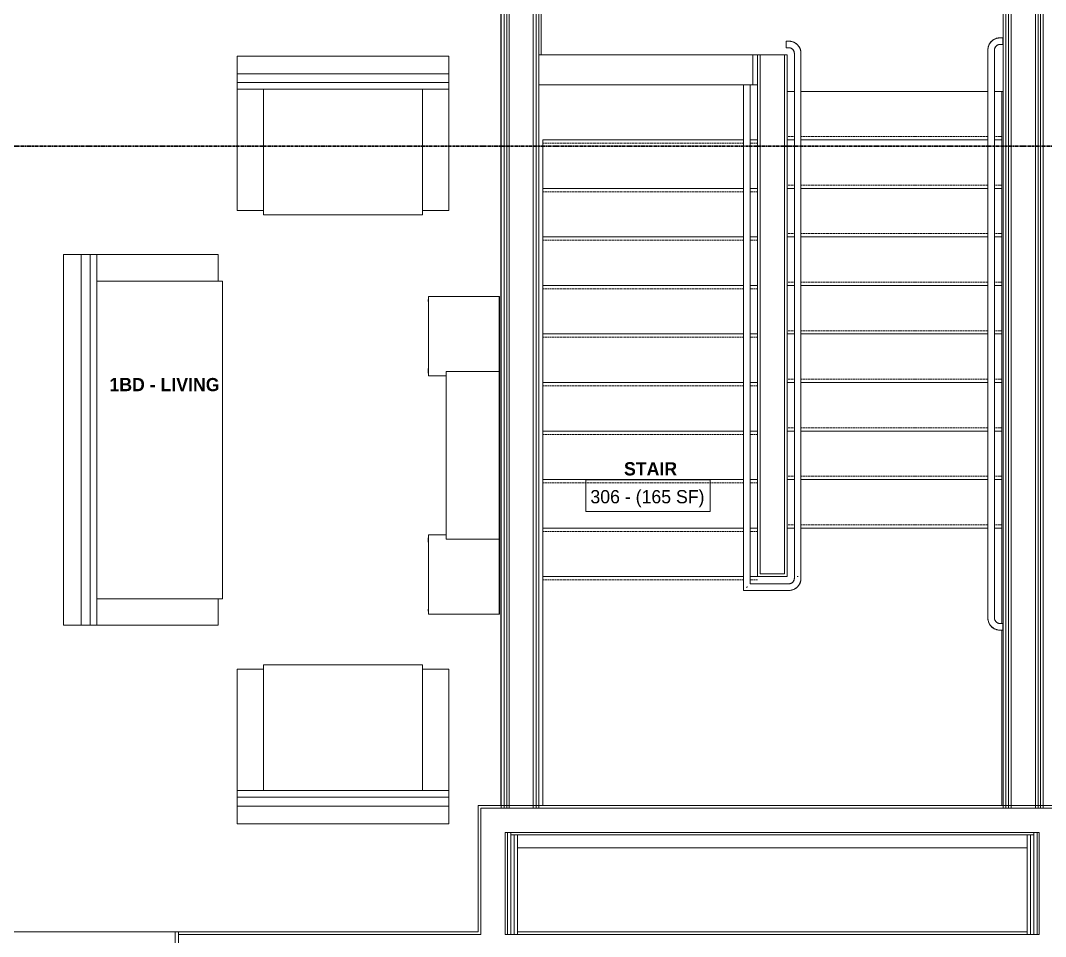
# Model space of a CAD drawing. Header units: inches. Extents: x -4093 to -1777, y 9773 to 12264.
# Drawn here: x -2750.8 to -2518.4, y 9988 to 10195.6 of the extents above; entities that cross this region are included whole.
import ezdxf

# ---------------------------------------------------------------- set-up
doc = ezdxf.new("R2010")
doc.units = ezdxf.units.IN
doc.header["$MEASUREMENT"] = 0
for name, pattern in [('Dash', [0.25, 0.125, -0.125]), ('Grid Line 1_2_', [0.875, 0.5, -0.125, 0.125, -0.125]), ('Overhead 1_16_', [0.101562, 0.0625, -0.039062])]:
    doc.linetypes.add(name, pattern=pattern)
for name, color, linetype, lineweight in [('0-1', 7, 'Continuous', 5), ('0-2', 7, 'Continuous', 9), ('A-AREA-IDEN', 2, 'Continuous', 9), ('A-DETL-GENF', 92, 'Continuous', 18), ('A-DETL-GENF-2', 92, 'Continuous', 9), ('A-DETL-GENF-HDLN', 1, 'Dash', 9), ('A-DOOR', 31, 'Continuous', 18), ('A-DOOR-4', 31, 'Continuous', 9), ('A-DOOR-FRAM-2', 31, 'Continuous', 9), ('A-FLOR-1', 7, 'Continuous', 9), ('A-FLOR-HRAL-1', 7, 'Continuous', 9), ('A-WALL', 113, 'Continuous', 18), ('A-WALL-2', 250, 'Continuous', 18), ('A-WALL-3', 113, 'Continuous', 9), ('I-FURN', 30, 'Continuous', 9), ('I-FURN-1', 7, 'Continuous', 9), ('I-WALL-1', 7, 'Continuous', 9), ('Q-CASE-1', 7, 'Continuous', 9), ('S-GRID-1', 1, 'Grid Line 1_2_', 30), ('S-STRS-1', 7, 'Continuous', 9), ('S-STRS-2', 7, 'Overhead 1_16_', 9)]:
    doc.layers.add(name, color=color, linetype=linetype, lineweight=lineweight)
doc.styles.add('Century Gothic_1', font='ufonts.com_century-gothic.ttf', dxfattribs={"height": 3})
doc.styles.add('Century Gothic_B', font='GOTHICB.TTF', dxfattribs={"height": 3})

# ---------------------------------------------------------------- blocks, each defined once
blk = doc.blocks.new('Entertainment_Center_14771 - Entertainment_Center_14771-3403083-BACKGROUND - 3RD FLOOR')
at = {"layer": 'I-FURN-1'}
for p, q in [((-18, 10), (-36, 10)), ((-36, 10), (-36, -6)), ((-34.85, 10.03), (-35.34, 10.03)), ((-35.34, 10.03), (-35.34, 10)), ((-34.85, 10), (-34.85, 10.03)), ((-18.66, 10.03), (-19.66, 10.03)), ((-19.66, 10.03), (-19.66, 10)), ((-18.66, 10), (-18.66, 10.03)), ((-18, 6), (-18, 10)), ((36, 10), (18, 10)), ((18, 10), (18, 6)), ((18.66, 10.03), (18.66, 10)), ((19.66, 10.03), (18.66, 10.03)), ((19.66, 10), (19.66, 10.03)), ((35.34, 10.03), (34.85, 10.03)), ((34.85, 10.03), (34.85, 10)), ((35.34, 10), (35.34, 10.03)), ((36, -6), (36, 10)), ((19, 6), (-19, 6)), ((-19, 6), (-19, -6)), ((19, -6), (19, 6)), ((-36, -6), (-19, -6)), ((-36, -6.13), (-36, -6)), ((-36, -6), (-19, -6)), ((-19, -6.13), (-36, -6.13)), ((-19, -6), (19, -6)), ((-19, -6.13), (-19, -6)), ((-19, -6), (19, -6)), ((19, -6.13), (-19, -6.13)), ((19, -6), (36, -6)), ((19, -6), (19, -6.13)), ((19, -6), (36, -6)), ((36, -6.13), (19, -6.13)), ((36, -6.13), (36, -6))]:
    blk.add_line(p, q, dxfattribs=at)
blk = doc.blocks.new('Couch-Both_Arms-Generic - 1-1372852-BACKGROUND - 3RD FLOOR')
at = {"layer": 'I-FURN'}
for p, q in [((-42, 17.5), (-36, 17.5)), ((-42, -10), (-42, 17.5)), ((-36, 18.5), (36, 18.5)), ((-36, 17.5), (-36, 18.5)), ((-36, 17.5), (-36, -10)), ((36, 18.5), (36, 17.5)), ((36, 17.5), (42, 17.5)), ((36, -10), (36, 17.5)), ((42, 17.5), (42, -10)), ((-42, -10), (42, -10)), ((-42, -13.5), (-42, -10)), ((-42, -11.5), (42, -11.5)), ((42, -10), (42, -13.5)), ((-42, -13.5), (42, -13.5)), ((42, -13.5), (-42, -13.5))]:
    blk.add_line(p, q, dxfattribs=at)
at = {"layer": 'I-FURN-1'}
for p, q in [((-42, -17.5), (-42, -13.5)), ((42, -13.5), (42, -17.5)), ((42, -17.5), (-42, -17.5))]:
    blk.add_line(p, q, dxfattribs=at)
blk = doc.blocks.new('Couch-Both_Arms-Generic - 2-1352635-BACKGROUND - 3RD FLOOR')
at = {"layer": 'I-FURN'}
for p, q in [((-24, 13.5), (24, 13.5)), ((24, 13.5), (-24, 13.5)), ((-24, 13.5), (-24, 10)), ((24, 10), (24, 13.5)), ((-24, 11.5), (24, 11.5)), ((-24, 10), (-24, -17.5)), ((-24, 10), (24, 10)), ((-18, -17.5), (-18, 10)), ((18, 10), (18, -17.5)), ((24, -17.5), (24, 10)), ((-24, -17.5), (-18, -17.5)), ((-18, -17.5), (-18, -18.5)), ((-18, -18.5), (18, -18.5)), ((18, -18.5), (18, -17.5)), ((18, -17.5), (24, -17.5))]:
    blk.add_line(p, q, dxfattribs=at)
at = {"layer": 'I-FURN-1'}
for p, q in [((24, 17.5), (-24, 17.5)), ((-24, 17.5), (-24, 13.5)), ((24, 13.5), (24, 17.5))]:
    blk.add_line(p, q, dxfattribs=at)
blk = doc.blocks.new('Couch-Both_Arms-Generic - 2-1523460-BACKGROUND - 3RD FLOOR')
at = {"layer": 'I-FURN'}
for p, q in [((-24, 17.5), (-18, 17.5)), ((-24, -10), (-24, 17.5)), ((-18, 18.5), (18, 18.5)), ((-18, 17.5), (-18, 18.5)), ((-18, 17.5), (-18, -10)), ((18, 18.5), (18, 17.5)), ((18, 17.5), (24, 17.5)), ((18, -10), (18, 17.5)), ((24, 17.5), (24, -10)), ((-24, -10), (24, -10)), ((-24, -13.5), (-24, -10)), ((-24, -11.5), (24, -11.5)), ((24, -10), (24, -13.5)), ((-24, -13.5), (24, -13.5)), ((24, -13.5), (-24, -13.5))]:
    blk.add_line(p, q, dxfattribs=at)
at = {"layer": 'I-FURN-1'}
for p, q in [((-24, -17.5), (-24, -13.5)), ((24, -13.5), (24, -17.5)), ((24, -17.5), (-24, -17.5))]:
    blk.add_line(p, q, dxfattribs=at)
blk = doc.blocks.new('CTR - 1st Phase - Unit Layouts_rvt-1-BACKGROUND - 3RD FLOOR')
at = {"layer": 'A-FLOR-1'}
for p, q in [((-2641.82, 10017.71), (-2641.82, 10373.41)), ((-2785.79, 9989.06), (-2715.66, 9989.06))]:
    blk.add_line(p, q, dxfattribs=at)
at = {"layer": '0-2'}
for name, p, rotation in [('Couch-Both_Arms-Generic - 2-1523460-BACKGROUND - 3RD FLOOR', (-2677.65, 10170.09), 180), ('Couch-Both_Arms-Generic - 1-1372852-BACKGROUND - 3RD FLOOR', (-2723.47, 10100.59), 269.9999999999437), ('Entertainment_Center_14771 - Entertainment_Center_14771-3403083-BACKGROUND - 3RD FLOOR', (-2648.27, 10097.08), 89.99999999994854), ('Couch-Both_Arms-Generic - 2-1352635-BACKGROUND - 3RD FLOOR', (-2677.65, 10031.09), 180)]:
    blk.add_blockref(name, p, dxfattribs=dict(at, rotation=rotation))
blk = doc.blocks.new('Top Rail Type - Top Rail_Internal_-2690866-BACKGROUND - 3RD FLOOR')
at = {"layer": 'A-FLOR-HRAL-1'}
for p, q in [((-2576.56, 10190.96), (-2577.19, 10190.96)), ((-2577.19, 10190.12), (-2577.19, 10190.31)), ((-2577.19, 10189.46), (-2576.56, 10189.46)), ((-2575.31, 10188.21), (-2575.31, 10180.15)), ((-2573.81, 10180.15), (-2573.81, 10188.21)), ((-2586.81, 10181.09), (-2586.81, 10180.15)), ((-2585.31, 10180.15), (-2585.31, 10181.09)), ((-2586.81, 10178.72), (-2586.81, 10069.68)), ((-2585.31, 10069.68), (-2585.31, 10178.72)), ((-2575.31, 10179.5), (-2575.31, 10168.98)), ((-2573.81, 10168.98), (-2573.81, 10179.5)), ((-2575.31, 10168.98), (-2575.31, 10080.98)), ((-2573.81, 10080.98), (-2573.81, 10168.98)), ((-2575.31, 10080.98), (-2575.31, 10069.8)), ((-2573.81, 10069.8), (-2573.81, 10080.98)), ((-2575.31, 10069.61), (-2575.31, 10069.21)), ((-2573.81, 10069.21), (-2573.81, 10069.61)), ((-2586.81, 10069.03), (-2586.81, 10066.46)), ((-2585.31, 10067.96), (-2585.31, 10069.03)), ((-2576.56, 10067.96), (-2585.31, 10067.96)), ((-2586.81, 10066.46), (-2576.56, 10066.46))]:
    blk.add_line(p, q, dxfattribs=at)
at = {"layer": 'A-FLOR-HRAL-1', "flags": 128}
for points in [[(-2573.81, 10188.21), (-2573.81, 10188.32), (-2573.82, 10188.43), (-2573.83, 10188.54), (-2573.85, 10188.65), (-2573.87, 10188.76), (-2573.89, 10188.87), (-2573.92, 10188.97), (-2573.95, 10189.08), (-2573.99, 10189.18), (-2574.03, 10189.29), (-2574.07, 10189.39), (-2574.12, 10189.48), (-2574.17, 10189.58), (-2574.23, 10189.68), (-2574.29, 10189.77), (-2574.36, 10189.86), (-2574.42, 10189.94), (-2574.49, 10190.03), (-2574.57, 10190.11), (-2574.65, 10190.19), (-2574.73, 10190.26), (-2574.81, 10190.33), (-2574.9, 10190.4), (-2574.98, 10190.47), (-2575.08, 10190.53), (-2575.17, 10190.59), (-2575.27, 10190.64), (-2575.36, 10190.69), (-2575.46, 10190.74), (-2575.56, 10190.78), (-2575.67, 10190.82), (-2575.77, 10190.85), (-2575.88, 10190.88), (-2575.99, 10190.9), (-2576.09, 10190.92), (-2576.2, 10190.94), (-2576.31, 10190.95), (-2576.42, 10190.96), (-2576.53, 10190.96), (-2576.56, 10190.96)], [(-2576.56, 10189.46), (-2576.51, 10189.46), (-2576.46, 10189.46), (-2576.41, 10189.46), (-2576.36, 10189.45), (-2576.31, 10189.44), (-2576.26, 10189.43), (-2576.22, 10189.42), (-2576.17, 10189.4), (-2576.12, 10189.38), (-2576.07, 10189.37), (-2576.03, 10189.35), (-2575.98, 10189.32), (-2575.94, 10189.3), (-2575.9, 10189.27), (-2575.86, 10189.25), (-2575.81, 10189.22), (-2575.78, 10189.19), (-2575.74, 10189.15), (-2575.7, 10189.12), (-2575.66, 10189.09), (-2575.63, 10189.05), (-2575.6, 10189.01), (-2575.57, 10188.97), (-2575.54, 10188.93), (-2575.51, 10188.89), (-2575.48, 10188.85), (-2575.46, 10188.8), (-2575.44, 10188.76), (-2575.42, 10188.71), (-2575.4, 10188.67), (-2575.38, 10188.62), (-2575.36, 10188.57), (-2575.35, 10188.52), (-2575.34, 10188.48), (-2575.33, 10188.43), (-2575.32, 10188.38), (-2575.32, 10188.33), (-2575.31, 10188.28), (-2575.31, 10188.23), (-2575.31, 10188.21)], [(-2586.81, 10178.72), (-2586.81, 10178.82), (-2586.81, 10178.91), (-2586.81, 10179.01), (-2586.81, 10179.11), (-2586.81, 10179.22), (-2586.81, 10179.32), (-2586.81, 10179.43), (-2586.81, 10179.53), (-2586.81, 10179.64), (-2586.81, 10179.75), (-2586.81, 10179.86), (-2586.81, 10179.97), (-2586.81, 10180.08), (-2586.81, 10180.15)], [(-2585.31, 10180.15), (-2585.31, 10180.04), (-2585.31, 10179.93), (-2585.31, 10179.82), (-2585.31, 10179.71), (-2585.31, 10179.6), (-2585.31, 10179.5), (-2585.31, 10179.39), (-2585.31, 10179.29), (-2585.31, 10179.18), (-2585.31, 10179.08), (-2585.31, 10178.98), (-2585.31, 10178.88), (-2585.31, 10178.78), (-2585.31, 10178.72)], [(-2575.31, 10180.15), (-2575.31, 10180.1), (-2575.31, 10180.05), (-2575.31, 10180), (-2575.31, 10179.95), (-2575.31, 10179.9), (-2575.31, 10179.85), (-2575.31, 10179.8), (-2575.31, 10179.76), (-2575.31, 10179.71), (-2575.31, 10179.66), (-2575.31, 10179.62), (-2575.31, 10179.57), (-2575.31, 10179.53), (-2575.31, 10179.5)], [(-2573.81, 10179.5), (-2573.81, 10179.54), (-2573.81, 10179.59), (-2573.81, 10179.63), (-2573.81, 10179.68), (-2573.81, 10179.73), (-2573.81, 10179.77), (-2573.81, 10179.82), (-2573.81, 10179.87), (-2573.81, 10179.92), (-2573.81, 10179.97), (-2573.81, 10180.02), (-2573.81, 10180.07), (-2573.81, 10180.12), (-2573.81, 10180.15)], [(-2586.81, 10069.68), (-2586.81, 10069.64), (-2586.81, 10069.59), (-2586.81, 10069.55), (-2586.81, 10069.5), (-2586.81, 10069.45), (-2586.81, 10069.41), (-2586.81, 10069.36), (-2586.81, 10069.31), (-2586.81, 10069.26), (-2586.81, 10069.21), (-2586.81, 10069.16), (-2586.81, 10069.11), (-2586.81, 10069.06), (-2586.81, 10069.03)], [(-2585.31, 10069.03), (-2585.31, 10069.08), (-2585.31, 10069.13), (-2585.31, 10069.18), (-2585.31, 10069.23), (-2585.31, 10069.28), (-2585.31, 10069.33), (-2585.31, 10069.37), (-2585.31, 10069.42), (-2585.31, 10069.47), (-2585.31, 10069.52), (-2585.31, 10069.56), (-2585.31, 10069.61), (-2585.31, 10069.65), (-2585.31, 10069.68)], [(-2576.56, 10066.46), (-2576.45, 10066.47), (-2576.34, 10066.47), (-2576.23, 10066.48), (-2576.12, 10066.5), (-2576.01, 10066.52), (-2575.91, 10066.54), (-2575.8, 10066.57), (-2575.7, 10066.6), (-2575.59, 10066.64), (-2575.49, 10066.68), (-2575.39, 10066.73), (-2575.29, 10066.78), (-2575.19, 10066.83), (-2575.1, 10066.88), (-2575.01, 10066.94), (-2574.92, 10067.01), (-2574.83, 10067.08), (-2574.75, 10067.15), (-2574.67, 10067.22), (-2574.59, 10067.3), (-2574.51, 10067.38), (-2574.44, 10067.46), (-2574.37, 10067.55), (-2574.31, 10067.64), (-2574.25, 10067.73), (-2574.19, 10067.82), (-2574.14, 10067.92), (-2574.09, 10068.02), (-2574.04, 10068.12), (-2574, 10068.22), (-2573.96, 10068.32), (-2573.93, 10068.43), (-2573.9, 10068.53), (-2573.87, 10068.64), (-2573.85, 10068.75), (-2573.83, 10068.86), (-2573.82, 10068.97), (-2573.81, 10069.07), (-2573.81, 10069.18), (-2573.81, 10069.21)], [(-2575.31, 10069.21), (-2575.31, 10069.16), (-2575.32, 10069.11), (-2575.32, 10069.06), (-2575.33, 10069.02), (-2575.34, 10068.97), (-2575.35, 10068.92), (-2575.36, 10068.87), (-2575.37, 10068.82), (-2575.39, 10068.77), (-2575.41, 10068.73), (-2575.43, 10068.68), (-2575.45, 10068.64), (-2575.48, 10068.59), (-2575.5, 10068.55), (-2575.53, 10068.51), (-2575.56, 10068.47), (-2575.59, 10068.43), (-2575.62, 10068.39), (-2575.66, 10068.35), (-2575.69, 10068.32), (-2575.73, 10068.28), (-2575.76, 10068.25), (-2575.8, 10068.22), (-2575.84, 10068.19), (-2575.89, 10068.16), (-2575.93, 10068.14), (-2575.97, 10068.11), (-2576.02, 10068.09), (-2576.06, 10068.07), (-2576.11, 10068.05), (-2576.16, 10068.03), (-2576.2, 10068.02), (-2576.25, 10068), (-2576.3, 10067.99), (-2576.35, 10067.98), (-2576.4, 10067.98), (-2576.45, 10067.97), (-2576.5, 10067.97), (-2576.55, 10067.96), (-2576.56, 10067.96)]]:
    blk.add_lwpolyline(points, dxfattribs=at)
at = {"layer": 'A-FLOR-HRAL-1'}
blk.add_open_spline([(-2574.48, 10069.59), (-2574.51, 10069.59), (-2574.56, 10069.59), (-2574.61, 10069.59), (-2574.64, 10069.59)], degree=3, dxfattribs=at)
blk.add_open_spline([(-2586.15, 10067.12), (-2586.14, 10067.14), (-2586.11, 10067.17), (-2586.06, 10067.21), (-2586.01, 10067.26), (-2585.98, 10067.29), (-2585.97, 10067.31)], degree=3, knots=[0.46086968, 0.46086968, 0.46086968, 0.46086968, 0.47916667, 0.5, 0.52083333, 0.53913032, 0.53913032, 0.53913032, 0.53913032], dxfattribs=at)
blk = doc.blocks.new('Top Rail Type - Top Rail_Internal_-V96-BACKGROUND - 3RD FLOOR')
at = {"layer": 'A-FLOR-HRAL-1'}
for p, q in [((-2577.19, 10189.46), (-2577.19, 10190.96)), ((-2576.56, 10190.96), (-2577.19, 10190.96)), ((-2576.56, 10189.46), (-2577.19, 10189.46)), ((-2575.31, 10180.15), (-2575.31, 10188.21)), ((-2573.81, 10180.15), (-2573.81, 10188.21)), ((-2586.81, 10181.09), (-2586.81, 10180.15)), ((-2585.31, 10181.09), (-2585.31, 10180.15)), ((-2586.81, 10180.15), (-2586.81, 10179.11)), ((-2586.81, 10179.11), (-2586.81, 10070.07)), ((-2585.31, 10180.15), (-2585.31, 10179.11)), ((-2585.31, 10179.11), (-2585.31, 10070.07)), ((-2575.31, 10179.11), (-2575.31, 10180.15)), ((-2575.31, 10069.59), (-2575.31, 10179.11)), ((-2573.81, 10179.11), (-2573.81, 10180.15)), ((-2573.81, 10069.59), (-2573.81, 10179.11)), ((-2586.81, 10070.07), (-2586.81, 10069.03)), ((-2585.31, 10070.07), (-2585.31, 10069.03)), ((-2575.31, 10069.21), (-2575.31, 10069.59)), ((-2573.81, 10069.21), (-2573.81, 10069.59)), ((-2586.81, 10069.03), (-2586.81, 10066.46)), ((-2585.31, 10069.03), (-2585.31, 10067.96)), ((-2585.31, 10067.96), (-2576.56, 10067.96)), ((-2586.81, 10066.46), (-2576.56, 10066.46))]:
    blk.add_line(p, q, dxfattribs=at)
for centre, radius, start, end in [((-2576.56, 10188.21), 2.75, 0, 90), ((-2576.56, 10188.21), 1.25, 0, 90), ((-2576.56, 10069.21), 2.75, 270, 0), ((-2576.56, 10069.21), 1.25, 270, 0)]:
    blk.add_arc(centre, radius, start, end, dxfattribs=at)
blk = doc.blocks.new('Top Rail Type - Top Rail_Internal_-2690868-BACKGROUND - 3RD FLOOR')
at = {"layer": 'A-FLOR-HRAL-1'}
for p, q in [((-2528.06, 10191.71), (-2528.69, 10191.71)), ((-2528.69, 10190.21), (-2528.06, 10190.21)), ((-2528.06, 10191.06), (-2528.06, 10190.87)), ((-2531.44, 10188.96), (-2531.44, 10180.15)), ((-2529.94, 10180.15), (-2529.94, 10188.96)), ((-2531.44, 10179.5), (-2531.44, 10168.98)), ((-2529.94, 10168.98), (-2529.94, 10179.5)), ((-2531.44, 10168.98), (-2531.44, 10080.98)), ((-2529.94, 10080.98), (-2529.94, 10168.98)), ((-2531.44, 10080.98), (-2531.44, 10070.46)), ((-2529.94, 10070.46), (-2529.94, 10080.98)), ((-2531.44, 10069.03), (-2531.44, 10060.21)), ((-2529.94, 10060.21), (-2529.94, 10069.03)), ((-2528.06, 10058.96), (-2528.69, 10058.96)), ((-2528.69, 10057.46), (-2528.06, 10057.46)), ((-2528.06, 10058.31), (-2528.06, 10058.12))]:
    blk.add_line(p, q, dxfattribs=at)
at = {"layer": 'A-FLOR-HRAL-1', "flags": 128}
for points in [[(-2528.69, 10191.71), (-2528.8, 10191.71), (-2528.91, 10191.71), (-2529.02, 10191.69), (-2529.12, 10191.68), (-2529.23, 10191.66), (-2529.34, 10191.64), (-2529.45, 10191.61), (-2529.55, 10191.57), (-2529.65, 10191.54), (-2529.76, 10191.5), (-2529.86, 10191.45), (-2529.96, 10191.4), (-2530.05, 10191.35), (-2530.15, 10191.29), (-2530.24, 10191.23), (-2530.33, 10191.17), (-2530.42, 10191.1), (-2530.5, 10191.03), (-2530.58, 10190.96), (-2530.66, 10190.88), (-2530.73, 10190.8), (-2530.81, 10190.72), (-2530.87, 10190.63), (-2530.94, 10190.54), (-2531, 10190.45), (-2531.06, 10190.36), (-2531.11, 10190.26), (-2531.16, 10190.16), (-2531.21, 10190.06), (-2531.25, 10189.96), (-2531.29, 10189.86), (-2531.32, 10189.75), (-2531.35, 10189.65), (-2531.38, 10189.54), (-2531.4, 10189.43), (-2531.41, 10189.32), (-2531.42, 10189.21), (-2531.43, 10189.1), (-2531.44, 10188.99), (-2531.44, 10188.96)], [(-2529.94, 10188.96), (-2529.94, 10189.01), (-2529.93, 10189.06), (-2529.93, 10189.11), (-2529.92, 10189.16), (-2529.91, 10189.21), (-2529.9, 10189.26), (-2529.89, 10189.31), (-2529.87, 10189.36), (-2529.86, 10189.4), (-2529.84, 10189.45), (-2529.82, 10189.5), (-2529.79, 10189.54), (-2529.77, 10189.59), (-2529.75, 10189.63), (-2529.72, 10189.67), (-2529.69, 10189.71), (-2529.66, 10189.75), (-2529.63, 10189.79), (-2529.59, 10189.83), (-2529.56, 10189.86), (-2529.52, 10189.9), (-2529.48, 10189.93), (-2529.44, 10189.96), (-2529.4, 10189.99), (-2529.36, 10190.02), (-2529.32, 10190.04), (-2529.28, 10190.07), (-2529.23, 10190.09), (-2529.19, 10190.11), (-2529.14, 10190.13), (-2529.09, 10190.15), (-2529.04, 10190.16), (-2529, 10190.18), (-2528.95, 10190.19), (-2528.9, 10190.2), (-2528.85, 10190.2), (-2528.8, 10190.21), (-2528.75, 10190.21), (-2528.7, 10190.21), (-2528.69, 10190.21)], [(-2531.44, 10180.15), (-2531.44, 10180.1), (-2531.44, 10180.05), (-2531.44, 10180), (-2531.44, 10179.95), (-2531.44, 10179.9), (-2531.44, 10179.85), (-2531.44, 10179.8), (-2531.44, 10179.76), (-2531.44, 10179.71), (-2531.44, 10179.66), (-2531.44, 10179.62), (-2531.44, 10179.57), (-2531.44, 10179.53), (-2531.44, 10179.5)], [(-2529.94, 10179.5), (-2529.94, 10179.54), (-2529.94, 10179.59), (-2529.94, 10179.63), (-2529.94, 10179.68), (-2529.94, 10179.73), (-2529.94, 10179.77), (-2529.94, 10179.82), (-2529.94, 10179.87), (-2529.94, 10179.92), (-2529.94, 10179.97), (-2529.94, 10180.02), (-2529.94, 10180.07), (-2529.94, 10180.12), (-2529.94, 10180.15)], [(-2531.44, 10069.03), (-2531.44, 10069.14), (-2531.44, 10069.25), (-2531.44, 10069.36), (-2531.44, 10069.47), (-2531.44, 10069.58), (-2531.44, 10069.68), (-2531.44, 10069.79), (-2531.44, 10069.89), (-2531.44, 10070), (-2531.44, 10070.1), (-2531.44, 10070.2), (-2531.44, 10070.3), (-2531.44, 10070.4), (-2531.44, 10070.46)], [(-2529.94, 10070.46), (-2529.94, 10070.36), (-2529.94, 10070.27), (-2529.94, 10070.17), (-2529.94, 10070.07), (-2529.94, 10069.96), (-2529.94, 10069.86), (-2529.94, 10069.75), (-2529.94, 10069.65), (-2529.94, 10069.54), (-2529.94, 10069.43), (-2529.94, 10069.32), (-2529.94, 10069.21), (-2529.94, 10069.1), (-2529.94, 10069.03)], [(-2531.44, 10060.21), (-2531.43, 10060.1), (-2531.43, 10059.99), (-2531.42, 10059.89), (-2531.4, 10059.78), (-2531.38, 10059.67), (-2531.36, 10059.56), (-2531.33, 10059.45), (-2531.3, 10059.35), (-2531.26, 10059.25), (-2531.22, 10059.14), (-2531.17, 10059.04), (-2531.13, 10058.94), (-2531.07, 10058.85), (-2531.02, 10058.75), (-2530.96, 10058.66), (-2530.89, 10058.57), (-2530.82, 10058.49), (-2530.75, 10058.4), (-2530.68, 10058.32), (-2530.6, 10058.24), (-2530.52, 10058.17), (-2530.44, 10058.09), (-2530.35, 10058.03), (-2530.26, 10057.96), (-2530.17, 10057.9), (-2530.08, 10057.84), (-2529.98, 10057.79), (-2529.88, 10057.74), (-2529.78, 10057.69), (-2529.68, 10057.65), (-2529.58, 10057.61), (-2529.47, 10057.58), (-2529.37, 10057.55), (-2529.26, 10057.53), (-2529.15, 10057.5), (-2529.04, 10057.49), (-2528.94, 10057.48), (-2528.83, 10057.47), (-2528.72, 10057.46), (-2528.69, 10057.46)], [(-2528.69, 10058.96), (-2528.74, 10058.97), (-2528.79, 10058.97), (-2528.84, 10058.97), (-2528.89, 10058.98), (-2528.93, 10058.99), (-2528.98, 10059), (-2529.03, 10059.01), (-2529.08, 10059.03), (-2529.13, 10059.04), (-2529.17, 10059.06), (-2529.22, 10059.08), (-2529.26, 10059.11), (-2529.31, 10059.13), (-2529.35, 10059.16), (-2529.39, 10059.18), (-2529.43, 10059.21), (-2529.47, 10059.24), (-2529.51, 10059.27), (-2529.55, 10059.31), (-2529.58, 10059.34), (-2529.62, 10059.38), (-2529.65, 10059.42), (-2529.68, 10059.46), (-2529.71, 10059.5), (-2529.74, 10059.54), (-2529.76, 10059.58), (-2529.79, 10059.63), (-2529.81, 10059.67), (-2529.83, 10059.72), (-2529.85, 10059.76), (-2529.87, 10059.81), (-2529.88, 10059.86), (-2529.9, 10059.9), (-2529.91, 10059.95), (-2529.92, 10060), (-2529.93, 10060.05), (-2529.93, 10060.1), (-2529.93, 10060.15), (-2529.94, 10060.2), (-2529.94, 10060.21)]]:
    blk.add_lwpolyline(points, dxfattribs=at)
blk = doc.blocks.new('Top Rail Type - Top Rail_Internal_-V99-BACKGROUND - 3RD FLOOR')
at = {"layer": 'A-FLOR-HRAL-1'}
for p, q in [((-2528.69, 10191.71), (-2528.06, 10191.71)), ((-2528.69, 10190.21), (-2528.06, 10190.21)), ((-2528.06, 10191.71), (-2528.06, 10190.21)), ((-2531.44, 10180.15), (-2531.44, 10188.96)), ((-2529.94, 10180.15), (-2529.94, 10188.96)), ((-2531.44, 10179.11), (-2531.44, 10180.15)), ((-2531.44, 10070.07), (-2531.44, 10179.11)), ((-2529.94, 10179.11), (-2529.94, 10180.15)), ((-2529.94, 10070.07), (-2529.94, 10179.11)), ((-2531.44, 10069.03), (-2531.44, 10070.07)), ((-2529.94, 10069.03), (-2529.94, 10070.07)), ((-2531.44, 10060.21), (-2531.44, 10069.03)), ((-2529.94, 10060.21), (-2529.94, 10069.03)), ((-2528.06, 10058.96), (-2528.69, 10058.96)), ((-2528.06, 10057.46), (-2528.69, 10057.46)), ((-2528.06, 10057.46), (-2528.06, 10058.96))]:
    blk.add_line(p, q, dxfattribs=at)
for centre, radius, start, end in [((-2528.69, 10188.96), 2.75, 90, 180), ((-2528.69, 10188.96), 1.25, 90, 180), ((-2528.69, 10060.21), 2.75, 180, 270), ((-2528.69, 10060.21), 1.25, 180, 270)]:
    blk.add_arc(centre, radius, start, end, dxfattribs=at)
blk = doc.blocks.new('top of stairs parapet wall - top of stairs parapet wall-2378366-BACKGROUND - 3RD FLOOR')
at = {"layer": 'Q-CASE-1'}
for p, q in [((-2584.7, 10175.34), (-2633.25, 10175.34)), ((-2584.7, 10168.59), (-2584.7, 10175.34)), ((-2633.25, 10168.59), (-2584.7, 10168.59))]:
    blk.add_line(p, q, dxfattribs=at)
blk = doc.blocks.new('CTR - 1st Phase -Stairs _ Elevators_rvt-1-BACKGROUND - 3RD FLOOR')
at = {"layer": 'A-FLOR-1'}
for p, q in [((-2632.75, 10254.21), (-2632.75, 10187.84)), ((-2576.94, 10179.59), (-2575.31, 10179.59)), ((-2573.81, 10179.59), (-2531.44, 10179.59)), ((-2529.94, 10179.59), (-2528, 10179.59))]:
    blk.add_line(p, q, dxfattribs=at)
at = {"layer": 'A-WALL-2'}
for p, q in [((-2641.12, 10254.71), (-2641.12, 10017.09)), ((-2640.5, 10254.71), (-2640.5, 10017.09)), ((-2640, 10254.71), (-2640, 10017.09)), ((-2634.5, 10254.71), (-2634.5, 10017.09)), ((-2633.87, 10254.71), (-2633.87, 10017.09)), ((-2527.37, 10254.71), (-2527.37, 10017.09)), ((-2526.75, 10254.71), (-2526.75, 10017.09)), ((-2526.12, 10254.71), (-2526.12, 10017.09)), ((-2520.62, 10254.71), (-2520.62, 10017.09)), ((-2520, 10254.71), (-2520, 10017.09)), ((-2519.5, 10254.71), (-2519.5, 10017.09)), ((-2518.87, 10254.71), (-2518.87, 10017.09)), ((-2583.06, 10187.84), (-2583.06, 10070.21)), ((-2577.56, 10187.84), (-2577.56, 10070.21)), ((-2583.06, 10070.21), (-2577.56, 10070.21))]:
    blk.add_line(p, q, dxfattribs=at)
at = {"layer": 'I-WALL-1'}
for p, q in [((-2641.75, 10254.71), (-2641.75, 10017.09)), ((-2633.25, 10017.09), (-2633.25, 10254.71)), ((-2528, 10254.71), (-2528, 10017.09)), ((-2584.7, 10187.84), (-2583.69, 10187.84)), ((-2576.94, 10187.84), (-2583.69, 10187.84)), ((-2583.69, 10187.84), (-2583.69, 10069.59)), ((-2576.94, 10069.59), (-2576.94, 10187.84)), ((-2583.69, 10181.09), (-2584.7, 10181.09)), ((-2583.69, 10069.59), (-2583.06, 10069.59)), ((-2583.06, 10069.59), (-2577.56, 10069.59)), ((-2577.56, 10069.59), (-2576.94, 10069.59)), ((-2641.75, 10017.09), (-2633.25, 10017.09)), ((-2528, 10017.09), (-2518.25, 10017.09))]:
    blk.add_line(p, q, dxfattribs=at)
at = {"layer": 'S-STRS-1'}
for p, q in [((-2576.94, 10179.59), (-2575.31, 10179.59)), ((-2573.81, 10179.59), (-2531.44, 10179.59)), ((-2529.94, 10179.59), (-2528.31, 10179.59)), ((-2528.31, 10168.59), (-2528.31, 10179.59)), ((-2586.81, 10168.59), (-2632.31, 10168.59)), ((-2632.31, 10168.59), (-2632.31, 10157.59)), ((-2583.69, 10168.59), (-2585.31, 10168.59)), ((-2576.94, 10168.59), (-2575.31, 10168.59)), ((-2573.81, 10168.59), (-2531.44, 10168.59)), ((-2529.94, 10168.59), (-2528.31, 10168.59)), ((-2528.31, 10157.59), (-2528.31, 10168.59)), ((-2632.31, 10157.59), (-2632.31, 10146.59)), ((-2586.81, 10157.59), (-2632.31, 10157.59)), ((-2583.69, 10157.59), (-2585.31, 10157.59)), ((-2576.94, 10157.59), (-2575.31, 10157.59)), ((-2573.81, 10157.59), (-2531.44, 10157.59)), ((-2529.94, 10157.59), (-2528.31, 10157.59)), ((-2528.31, 10146.59), (-2528.31, 10157.59)), ((-2632.31, 10146.59), (-2632.31, 10135.59)), ((-2586.81, 10146.59), (-2632.31, 10146.59)), ((-2583.69, 10146.59), (-2585.31, 10146.59)), ((-2576.94, 10146.59), (-2575.31, 10146.59)), ((-2573.81, 10146.59), (-2531.44, 10146.59)), ((-2529.94, 10146.59), (-2528.31, 10146.59)), ((-2528.31, 10135.59), (-2528.31, 10146.59)), ((-2632.31, 10135.59), (-2632.31, 10124.59)), ((-2586.81, 10135.59), (-2632.31, 10135.59)), ((-2583.69, 10135.59), (-2585.31, 10135.59)), ((-2576.94, 10135.59), (-2575.31, 10135.59)), ((-2573.81, 10135.59), (-2531.44, 10135.59)), ((-2529.94, 10135.59), (-2528.31, 10135.59)), ((-2528.31, 10124.59), (-2528.31, 10135.59)), ((-2632.31, 10124.59), (-2632.31, 10113.59)), ((-2586.81, 10124.59), (-2632.31, 10124.59)), ((-2583.69, 10124.59), (-2585.31, 10124.59)), ((-2576.94, 10124.59), (-2575.31, 10124.59)), ((-2573.81, 10124.59), (-2531.44, 10124.59)), ((-2529.94, 10124.59), (-2528.31, 10124.59)), ((-2528.31, 10113.59), (-2528.31, 10124.59)), ((-2632.31, 10113.59), (-2632.31, 10102.59)), ((-2586.81, 10113.59), (-2632.31, 10113.59)), ((-2583.69, 10113.59), (-2585.31, 10113.59)), ((-2576.94, 10113.59), (-2575.31, 10113.59)), ((-2573.81, 10113.59), (-2531.44, 10113.59)), ((-2529.94, 10113.59), (-2528.31, 10113.59)), ((-2528.31, 10102.59), (-2528.31, 10113.59)), ((-2632.31, 10102.59), (-2632.31, 10091.59)), ((-2586.81, 10102.59), (-2632.31, 10102.59)), ((-2583.69, 10102.59), (-2585.31, 10102.59)), ((-2576.94, 10102.59), (-2575.31, 10102.59)), ((-2573.81, 10102.59), (-2531.44, 10102.59)), ((-2529.94, 10102.59), (-2528.31, 10102.59)), ((-2528.31, 10091.59), (-2528.31, 10102.59)), ((-2632.31, 10091.59), (-2632.31, 10080.59)), ((-2586.81, 10091.59), (-2632.31, 10091.59)), ((-2583.69, 10091.59), (-2585.31, 10091.59)), ((-2576.94, 10091.59), (-2575.31, 10091.59)), ((-2573.81, 10091.59), (-2531.44, 10091.59)), ((-2529.94, 10091.59), (-2528.31, 10091.59)), ((-2528.31, 10080.59), (-2528.31, 10091.59)), ((-2632.31, 10080.59), (-2632.31, 10069.59)), ((-2586.81, 10080.59), (-2632.31, 10080.59)), ((-2583.69, 10080.59), (-2585.31, 10080.59)), ((-2576.94, 10080.59), (-2575.31, 10080.59)), ((-2573.81, 10080.59), (-2531.44, 10080.59)), ((-2529.94, 10080.59), (-2528.31, 10080.59)), ((-2528.31, 10058.96), (-2528.31, 10080.59)), ((-2632.31, 10069.59), (-2632.31, 10017.71)), ((-2586.81, 10069.59), (-2632.31, 10069.59)), ((-2583.69, 10069.59), (-2585.31, 10069.59)), ((-2528.31, 10017.71), (-2528.31, 10057.46))]:
    blk.add_line(p, q, dxfattribs=at)
at = {"layer": 'S-STRS-2'}
for p, q in [((-2576.94, 10169.34), (-2575.31, 10169.34)), ((-2573.81, 10169.34), (-2531.44, 10169.34)), ((-2529.94, 10169.34), (-2528.31, 10169.34)), ((-2586.81, 10167.84), (-2632.31, 10167.84)), ((-2583.69, 10167.84), (-2585.31, 10167.84)), ((-2576.94, 10158.34), (-2575.31, 10158.34)), ((-2573.81, 10158.34), (-2531.44, 10158.34)), ((-2529.94, 10158.34), (-2528.31, 10158.34)), ((-2586.81, 10156.84), (-2632.31, 10156.84)), ((-2583.69, 10156.84), (-2585.31, 10156.84)), ((-2586.81, 10145.84), (-2632.31, 10145.84)), ((-2583.69, 10145.84), (-2585.31, 10145.84)), ((-2576.94, 10147.34), (-2575.31, 10147.34)), ((-2573.81, 10147.34), (-2531.44, 10147.34)), ((-2529.94, 10147.34), (-2528.31, 10147.34)), ((-2586.81, 10134.84), (-2632.31, 10134.84)), ((-2583.69, 10134.84), (-2585.31, 10134.84)), ((-2576.94, 10136.34), (-2575.31, 10136.34)), ((-2573.81, 10136.34), (-2531.44, 10136.34)), ((-2529.94, 10136.34), (-2528.31, 10136.34)), ((-2576.94, 10125.34), (-2575.31, 10125.34)), ((-2573.81, 10125.34), (-2531.44, 10125.34)), ((-2529.94, 10125.34), (-2528.31, 10125.34)), ((-2586.81, 10123.84), (-2632.31, 10123.84)), ((-2583.69, 10123.84), (-2585.31, 10123.84)), ((-2576.94, 10114.34), (-2575.31, 10114.34)), ((-2573.81, 10114.34), (-2531.44, 10114.34)), ((-2529.94, 10114.34), (-2528.31, 10114.34)), ((-2586.81, 10112.84), (-2632.31, 10112.84)), ((-2583.69, 10112.84), (-2585.31, 10112.84)), ((-2586.81, 10101.84), (-2632.31, 10101.84)), ((-2583.69, 10101.84), (-2585.31, 10101.84)), ((-2576.94, 10103.34), (-2575.31, 10103.34)), ((-2573.81, 10103.34), (-2531.44, 10103.34)), ((-2529.94, 10103.34), (-2528.31, 10103.34)), ((-2576.94, 10092.34), (-2575.31, 10092.34)), ((-2573.81, 10092.34), (-2531.44, 10092.34)), ((-2529.94, 10092.34), (-2528.31, 10092.34)), ((-2586.81, 10090.84), (-2632.31, 10090.84)), ((-2583.69, 10090.84), (-2585.31, 10090.84)), ((-2576.94, 10081.34), (-2575.31, 10081.34)), ((-2573.81, 10081.34), (-2531.44, 10081.34)), ((-2529.94, 10081.34), (-2528.31, 10081.34)), ((-2586.81, 10079.84), (-2632.31, 10079.84)), ((-2583.69, 10079.84), (-2585.31, 10079.84)), ((-2586.81, 10068.84), (-2632.31, 10068.84)), ((-2583.69, 10068.84), (-2585.31, 10068.84))]:
    blk.add_line(p, q, dxfattribs=at)
at = {"layer": '0-2'}
for name, p in [('Top Rail Type - Top Rail_Internal_-2690866-BACKGROUND - 3RD FLOOR', (0, 0)), ('Top Rail Type - Top Rail_Internal_-V96-BACKGROUND - 3RD FLOOR', (0, 0)), ('Top Rail Type - Top Rail_Internal_-2690868-BACKGROUND - 3RD FLOOR', (0, 0)), ('Top Rail Type - Top Rail_Internal_-V99-BACKGROUND - 3RD FLOOR', (0, 0)), ('top of stairs parapet wall - top of stairs parapet wall-2378366-BACKGROUND - 3RD FLOOR', (0, 12.5))]:
    blk.add_blockref(name, p, dxfattribs=at)
blk = doc.blocks.new('CTR - 1st Phase - Structure_rvt-1-BACKGROUND - 3RD FLOOR')
at = {"layer": 'S-GRID-1'}
blk.add_line((-1777.25, 10167.19), (-4076.95, 10167.19), dxfattribs=at)
blk = doc.blocks.new('Door-Sliding-Marvin-2_Panel_Patio_Door-Essential - LL-MARVIN ESSENTIAL SLIDING - 6_-0_X6_-10_ - 3RD FLOOR-3441606-BACKGROUND - 3RD FLOOR')
at = {"layer": 'A-DETL-GENF'}
for p, q in [((-37.25, 3.19), (-37.25, 3.23)), ((-35.75, 3.23), (-37.25, 3.23)), ((-35.91, 3.19), (-37.25, 3.19)), ((-35.91, 3.19), (-35.91, 3.08)), ((-35.75, 3.08), (-35.91, 3.08)), ((-35, 4.28), (-35.75, 4.28)), ((-35.75, 4.28), (-35.75, -0.19)), ((-35, 3.31), (-35, 4.28)), ((-34.25, 3.31), (-35, 3.31)), ((-34.81, 3.19), (-32.46, 3.19)), ((-34.81, 1.94), (-34.81, 3.19)), ((-34.25, 3.19), (-34.25, 3.31)), ((-32.38, 2.87), (-33.09, 2.87)), ((-33.09, 2.87), (-33.09, 2.12)), ((-32.98, 2.87), (-0.77, 2.87)), ((-32.98, 2.72), (-32.98, 2.87)), ((-32.98, 2.72), (-0.77, 2.72)), ((-32.87, 2.72), (-32.87, 2.27)), ((-32.61, 2.72), (-32.61, 2.27)), ((-32.46, 3.19), (-32.38, 2.87)), ((-1.29, 3.19), (-1.38, 2.87)), ((-1.38, 2.87), (-0.66, 2.87)), ((0.87, 3.19), (-1.29, 3.19)), ((-1.14, 2.72), (-1.14, 2.27)), ((-0.88, 2.72), (-0.88, 2.27)), ((-0.77, 2.72), (-0.77, 2.87)), ((-0.66, 2.87), (-0.66, 2.12)), ((-0.24, 4.05), (-0.24, 3.53)), ((0.34, 4.05), (-0.24, 4.05)), ((-0.24, 3.53), (1.51, 3.53)), ((0.6, 4.36), (0.34, 4.05)), ((1.35, 4.36), (0.6, 4.36)), ((0.87, 1.72), (0.87, 3.19)), ((1.35, 4.05), (1.35, 4.36)), ((1.35, 4.05), (1.51, 4.05)), ((1.51, 3.69), (1.51, 4.05)), ((1.71, 3.69), (1.51, 3.69)), ((1.51, 3.65), (1.75, 3.65)), ((1.51, 3.53), (1.51, 3.65)), ((1.64, 3.83), (1.64, 3.94)), ((1.75, 3.94), (1.64, 3.94)), ((1.64, 3.83), (1.71, 3.83)), ((1.71, 3.83), (1.71, 3.69)), ((1.75, 3.65), (1.75, 3.94)), ((33.01, 3.94), (33.12, 3.94)), ((33.01, 3.65), (33.01, 3.94)), ((33.25, 3.65), (33.01, 3.65)), ((33.12, 3.83), (33.05, 3.83)), ((33.05, 3.83), (33.05, 3.69)), ((33.05, 3.69), (33.25, 3.69)), ((33.12, 3.83), (33.12, 3.94)), ((33.25, 3.69), (33.25, 4.05)), ((33.41, 4.05), (33.25, 4.05)), ((33.25, 3.53), (33.25, 3.65)), ((35, 3.53), (33.25, 3.53)), ((33.41, 4.05), (33.41, 4.36)), ((33.41, 4.36), (34.16, 4.36)), ((34.16, 4.36), (34.42, 4.05)), ((34.25, 3.19), (34.25, 3.31)), ((34.25, 3.31), (35, 3.31)), ((34.81, 3.19), (34.25, 3.19)), ((34.42, 4.05), (35, 4.05)), ((34.81, 1.94), (34.81, 3.19)), ((35, 4.28), (35.75, 4.28)), ((35, 3.31), (35, 4.28)), ((35.75, 4.28), (35.75, -0.19)), ((35.75, 3.23), (37.25, 3.23)), ((35.75, 3.08), (35.9, 3.08)), ((35.9, 3.19), (35.9, 3.08)), ((35.9, 3.19), (37.25, 3.19)), ((37.25, 3.19), (37.25, 3.23)), ((-35.5, 1.62), (-35.5, 0.25)), ((-35.5, 1.62), (-34.25, 1.62)), ((-35.5, 0.25), (-34.39, 0.25)), ((-32.41, 1.94), (-34.81, 1.94)), ((-34.39, 0.25), (-34.25, 0.1)), ((-34.25, 1.62), (-34.25, 1.94)), ((-34.25, -0.19), (-34.25, 0.1)), ((-33.09, 2.12), (-32.34, 2.12)), ((-32.98, 2.27), (-0.77, 2.27)), ((-32.98, 2.27), (-32.98, 2.12)), ((-32.98, 2.12), (-0.77, 2.12)), ((-32.34, 2), (-32.41, 1.94)), ((-32.34, 2.12), (-32.34, 2)), ((-0.66, 2.12), (-1.41, 2.12)), ((-1.41, 2.12), (-1.41, 2)), ((-1.41, 2), (-1.34, 1.94)), ((-1.34, 1.94), (0.87, 1.94)), ((0.24, 1.82), (-0.88, 1.72)), ((-0.88, 0.25), (-0.88, 1.72)), ((-0.88, 1.5), (1.29, 1.5)), ((1.34, 0.25), (-0.88, 0.25)), ((-0.77, 2.27), (-0.77, 2.12)), ((-0.43, 1.68), (0.43, 1.76)), ((-0.43, 1.58), (-0.43, 1.68)), ((-0.24, 1.58), (-0.43, 1.58)), ((-0.24, 1.62), (0.87, 1.72)), ((-0.24, 1.62), (-0.24, 1.7)), ((-0.24, 1.51), (-0.24, 1.58)), ((0.24, 1.93), (0.24, 1.86)), ((0.24, 1.86), (0.43, 1.86)), ((0.24, 1.82), (0.24, 1.74)), ((0.43, 1.86), (0.43, 1.76)), ((0.66, 1.19), (0.66, 0.44)), ((1.37, 1.19), (0.66, 1.19)), ((0.66, 0.44), (1.41, 0.44)), ((0.77, 1.19), (33.04, 1.19)), ((0.77, 1.04), (0.77, 1.19)), ((0.77, 1.04), (33.04, 1.04)), ((0.77, 0.58), (33.04, 0.58)), ((0.77, 0.58), (0.77, 0.44)), ((0.77, 0.44), (33.04, 0.44)), ((0.88, 1.04), (0.88, 0.58)), ((1.14, 1.04), (1.14, 0.58)), ((1.29, 1.5), (1.37, 1.19)), ((1.41, 0.31), (1.34, 0.25)), ((1.41, 0.44), (1.41, 0.31)), ((33.16, 0.44), (32.41, 0.44)), ((32.41, 0.44), (32.41, 0.31)), ((32.41, 0.31), (32.47, 0.25)), ((32.52, 1.5), (32.44, 1.19)), ((32.44, 1.19), (33.16, 1.19)), ((32.47, 0.25), (34.84, 0.25)), ((34.84, 1.5), (32.52, 1.5)), ((32.68, 1.04), (32.68, 0.58)), ((32.93, 1.04), (32.93, 0.58)), ((33.04, 1.04), (33.04, 1.19)), ((33.04, 0.58), (33.04, 0.44)), ((33.16, 1.19), (33.16, 0.44)), ((34.81, 1.94), (34.25, 1.94)), ((34.25, 1.62), (34.25, 1.94)), ((35.5, 1.62), (34.25, 1.62)), ((34.39, 0.25), (34.25, 0.1)), ((34.25, -0.19), (34.25, 0.1)), ((35.5, 0.25), (34.39, 0.25)), ((34.84, 0.25), (34.84, 1.5)), ((35.5, 1.62), (35.5, 0.25)), ((-35.75, -0.19), (-34.25, -0.19)), ((35.75, -0.19), (34.25, -0.19))]:
    blk.add_line(p, q, dxfattribs=at)
at = {"layer": 'A-DETL-GENF-2'}
for p, q in [((-32.87, 2.72), (-32.87, 2.27)), ((-32.61, 2.72), (-32.61, 2.27))]:
    blk.add_line(p, q, dxfattribs=at)
at = {"layer": 'A-DETL-GENF-HDLN'}
blk.add_line((1.75, 3.94), (33.01, 3.94), dxfattribs=at)
at = {"layer": 'A-DOOR'}
for p, q in [((-35.06, -0.22), (-35.75, -0.22)), ((-35.75, -0.22), (-35.75, -4.19)), ((-35.06, -4.19), (-35.06, -0.22)), ((35.06, -0.22), (35.06, -4.19)), ((35.75, -0.22), (35.06, -0.22)), ((35.75, -4.19), (35.75, -0.22)), ((-35.75, -4.19), (-35.06, -4.19)), ((35.06, -4.19), (35.75, -4.19))]:
    blk.add_line(p, q, dxfattribs=at)
at = {"layer": 'A-DOOR-4'}
for p, q in [((40.68, 4.25), (35.75, 4.25)), ((40.68, 4.19), (40.68, 4.25))]:
    blk.add_line(p, q, dxfattribs=at)
at = {"layer": 'A-DOOR-FRAM-2'}
for p, q in [((35.75, 4.28), (-35.75, 4.28)), ((-35.75, 4.28), (-35.75, -0.19)), ((35.75, -0.19), (35.75, 4.28)), ((-35.75, -0.19), (35.75, -0.19))]:
    blk.add_line(p, q, dxfattribs=at)

msp = doc.modelspace()

# ---------------------------------------------------------------- linework, layer by layer
at = {"layer": 'A-AREA-IDEN', "flags": 128}
msp.add_lwpolyline([(-2622.55, 10091.54), (-2594.38, 10091.54), (-2594.38, 10084.37), (-2622.55, 10084.37)], close=True, dxfattribs=at)
at = {"layer": 'A-WALL'}
for p, q in [((-2646.36, 10017.09), (-2646.36, 9988.44)), ((-2514.29, 10017.09), (-2646.36, 10017.09)), ((-2640.86, 10011.59), (-2640.86, 9988.44)), ((-2519.79, 10011.59), (-2640.86, 10011.59)), ((-2640.36, 10011.59), (-2640.36, 9988.44)), ((-2639.61, 9988.44), (-2639.61, 10011.59)), ((-2521.04, 10011.09), (-2639.61, 10011.09)), ((-2638.86, 10011.09), (-2638.86, 9988.44)), ((-2638.11, 10011.09), (-2638.11, 10008.09)), ((-2522.54, 10008.09), (-2522.54, 10011.09)), ((-2521.79, 10011.09), (-2521.79, 9988.44)), ((-2521.04, 10011.59), (-2521.04, 9988.44)), ((-2520.29, 10011.59), (-2520.29, 9988.44)), ((-2519.79, 10011.59), (-2519.79, 9988.44)), ((-2646.36, 9988.44), (-2714.97, 9988.44)), ((-2519.79, 9988.44), (-2640.86, 9988.44)), ((-2638.11, 9989.06), (-2638.11, 9988.44)), ((-2522.54, 9988.44), (-2522.54, 9989.06))]:
    msp.add_line(p, q, dxfattribs=at)
at = {"layer": 'A-WALL-3'}
for p, q in [((-2646.99, 10017.71), (-2646.99, 9989.06)), ((-2513.66, 10017.71), (-2646.99, 10017.71)), ((-2638.11, 9989.06), (-2638.11, 10008.09)), ((-2638.11, 10008.09), (-2522.54, 10008.09)), ((-2522.54, 10008.09), (-2522.54, 9989.06)), ((-2646.99, 9989.06), (-2714.97, 9989.06)), ((-2522.54, 9989.06), (-2638.11, 9989.06))]:
    msp.add_line(p, q, dxfattribs=at)

# ---------------------------------------------------------------- block references
at = {"layer": '0-1'}
for name in ['CTR - 1st Phase - Structure_rvt-1-BACKGROUND - 3RD FLOOR', 'CTR - 1st Phase - Unit Layouts_rvt-1-BACKGROUND - 3RD FLOOR', 'CTR - 1st Phase -Stairs _ Elevators_rvt-1-BACKGROUND - 3RD FLOOR']:
    msp.add_blockref(name, (0, 0), dxfattribs=at)
at = {"layer": 'A-DOOR-4', "rotation": 180}
msp.add_blockref('Door-Sliding-Marvin-2_Panel_Patio_Door-Essential - LL-MARVIN ESSENTIAL SLIDING - 6_-0_X6_-10_ - 3RD FLOOR-3441606-BACKGROUND - 3RD FLOOR', (-2750.72, 9984.88), dxfattribs=at)

# ---------------------------------------------------------------- texts
at = {"layer": 'A-AREA-IDEN', "char_height": 3, "attachment_point": 1}
for s, insert, width, style in [('1BD - LIVING', (-2730.59, 10114.62), 31.411, 'Century Gothic_B'), ('STAIR', (-2613.93, 10095.53), 13.13, 'Century Gothic_B'), ('306 - (165 SF)', (-2621.55, 10089.21), 31.613, 'Century Gothic_1')]:
    msp.add_mtext(s, dxfattribs=dict(at, insert=insert, width=width, style=style))

doc.saveas('drawing.dxf')
